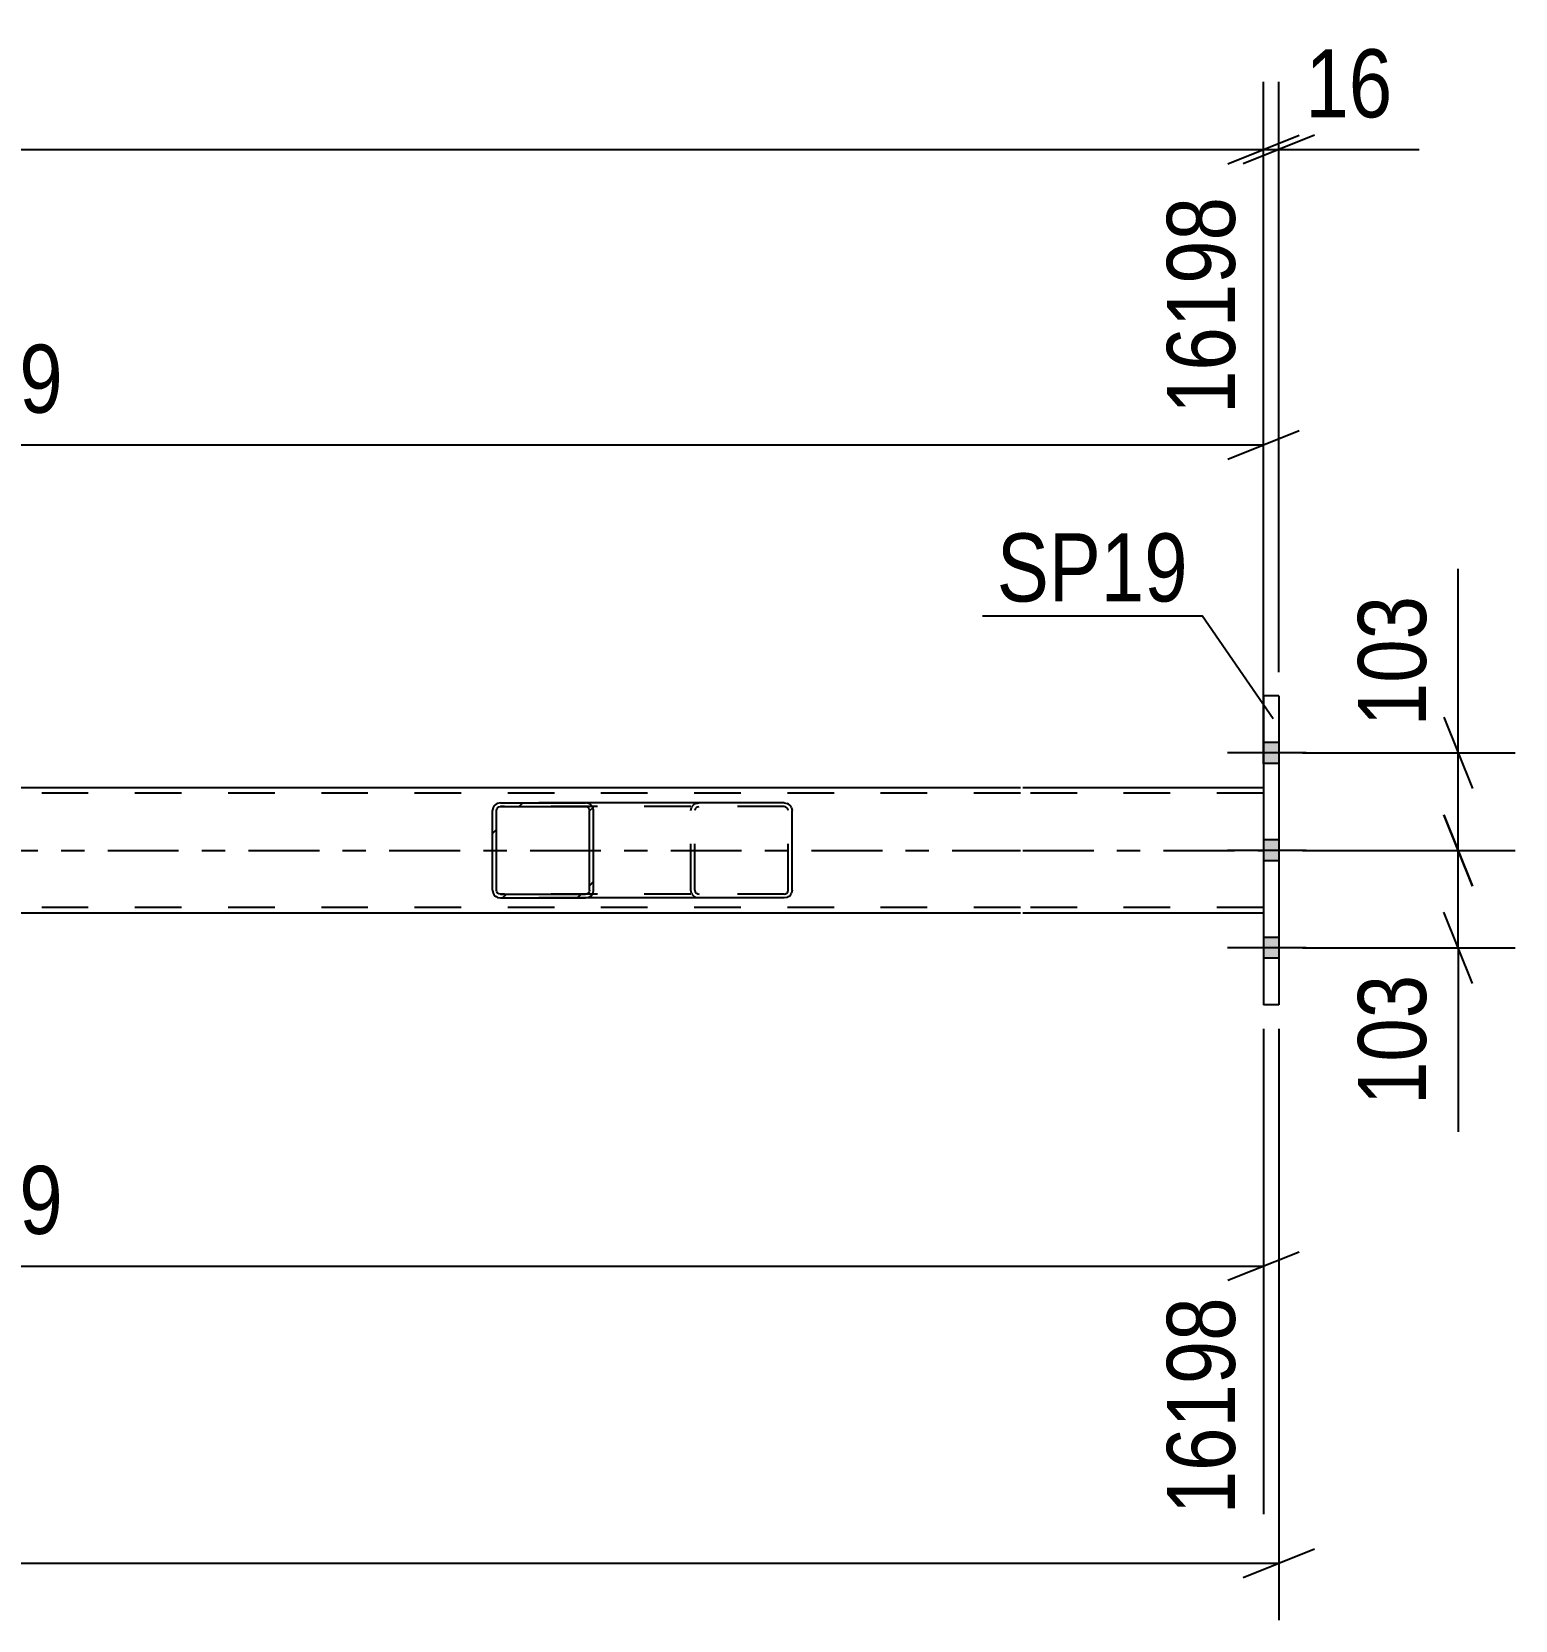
# Model space of a CAD drawing. Header units: millimetres. Extents: x -85 to 756, y -444 to 150.
# Drawn here: x 592.7 to 655.1, y -223.9 to -157.1 of the extents above; entities that cross this region are included whole.
import ezdxf

# ---------------------------------------------------------------- set-up
doc = ezdxf.new("R2010")
doc.units = ezdxf.units.MM
doc.linetypes.add('DXK_LINE_DOT2', pattern=[3.9198, 1.9599, -1.9599])
doc.linetypes.add('DXK_LINE_DOT3', pattern=[5.9187, 2.979, -0.9799, 0.9799, -0.9799])
doc.styles.add('Arial Narrow', font='ARIALN.TTF', dxfattribs={"height": 0.2})

# ---------------------------------------------------------------- blocks, each defined once
blk = doc.blocks.new('Part-814409655-5713 - 5597')
at = {"color": 2, "linetype": 'Continuous'}
for p, q in [((57.317, -188.868), (634.299, -188.868)), ((634.399, -188.868), (644.519, -188.868)), ((634.299, -194.148), (541.449, -194.148)), ((644.519, -194.148), (634.399, -194.148))]:
    blk.add_line(p, q, dxfattribs=at)
at = {"color": 7, "linetype": 'DXK_LINE_DOT2'}
for p, q in [((644.519, -188.868), (644.519, -194.148)), ((634.299, -189.108), (57.317, -189.108)), ((644.519, -189.108), (634.399, -189.108)), ((634.299, -193.908), (57.317, -193.908)), ((644.519, -193.908), (634.399, -193.908))]:
    blk.add_line(p, q, dxfattribs=at)
at = {"color": 7, "linetype": 'DXK_LINE_DOT3'}
for p, q in [((57.317, -191.508), (634.299, -191.508)), ((634.399, -191.508), (644.519, -191.508))]:
    blk.add_line(p, q, dxfattribs=at)
blk = doc.blocks.new('Part-814409655-5758 - 5597')
at = {"color": 2, "linetype": 'Continuous'}
for p, q in [((645.159, -185.008), (644.519, -185.008)), ((644.519, -185.008), (644.519, -198.008)), ((645.159, -185.008), (645.159, -198.008)), ((645.159, -198.008), (644.519, -198.008))]:
    blk.add_line(p, q, dxfattribs=at)
blk = doc.blocks.new('Bolt-814409655-5769 - 5597')
at = {"linetype": 'Continuous'}
for points in [[(645.159, -187.848), (645.159, -186.968), (644.519, -186.968), (644.519, -187.848)], [(645.159, -187.848), (645.159, -186.968), (644.519, -186.968), (644.519, -187.848)], [(645.159, -187.848), (645.159, -186.968), (644.519, -186.968), (644.519, -187.848)], [(645.159, -191.948), (645.159, -191.068), (644.519, -191.068), (644.519, -191.948)], [(645.159, -191.948), (645.159, -191.068), (644.519, -191.068), (644.519, -191.948)], [(645.159, -196.048), (645.159, -195.168), (644.519, -195.168), (644.519, -196.048)], [(645.159, -196.048), (645.159, -195.168), (644.519, -195.168), (644.519, -196.048)], [(645.159, -196.048), (645.159, -195.168), (644.519, -195.168), (644.519, -196.048)]]:
    blk.add_hatch(color=1, dxfattribs=at).paths.add_polyline_path(points)
at = {"color": 1, "linetype": 'Continuous'}
for p, q in [((645.159, -186.968), (644.519, -186.968)), ((645.159, -186.968), (644.519, -186.968)), ((645.159, -186.968), (644.519, -186.968)), ((646.319, -187.408), (642.999, -187.408)), ((646.319, -187.408), (642.999, -187.408)), ((646.319, -187.408), (642.999, -187.408)), ((645.159, -187.848), (644.519, -187.848)), ((645.159, -187.848), (644.519, -187.848)), ((645.159, -187.848), (644.519, -187.848)), ((646.319, -191.508), (642.999, -191.508)), ((646.319, -191.508), (642.999, -191.508)), ((645.159, -191.068), (644.519, -191.068)), ((645.159, -191.068), (644.519, -191.068)), ((645.159, -191.948), (644.519, -191.948)), ((645.159, -191.948), (644.519, -191.948)), ((646.319, -195.608), (642.999, -195.608)), ((646.319, -195.608), (642.999, -195.608)), ((646.319, -195.608), (642.999, -195.608)), ((645.159, -195.168), (644.519, -195.168)), ((645.159, -195.168), (644.519, -195.168)), ((645.159, -195.168), (644.519, -195.168)), ((645.159, -196.048), (644.519, -196.048)), ((645.159, -196.048), (644.519, -196.048)), ((645.159, -196.048), (644.519, -196.048))]:
    blk.add_line(p, q, dxfattribs=at)
blk = doc.blocks.new('Part-814409655-5844 - 5597')
at = {"linetype": 'Continuous'}
h = blk.add_hatch(dxfattribs=at)
h.set_pattern_fill('', scale=0.7, style=0, pattern_type=0)
h.set_pattern_definition([(45, (616.3238, -189.7059), (-1.57154, 1.57154), [])])
h.paths.add_polyline_path([(616.35, -189.828), (616.324, -189.706), (616.25, -189.602), (616.14, -189.533), (616.009, -189.508), (612.434, -189.508), (612.303, -189.533), (612.193, -189.602), (612.119, -189.706), (612.093, -189.828), (612.093, -193.188), (612.119, -193.311), (612.193, -193.415), (612.303, -193.484), (612.434, -193.508), (616.009, -193.508), (616.14, -193.484), (616.25, -193.415), (616.324, -193.311), (616.35, -193.188)])
h.paths.add_polyline_path([(616.167, -193.25), (616.13, -193.301), (616.074, -193.336), (616.009, -193.348), (612.434, -193.348), (612.368, -193.336), (612.313, -193.301), (612.276, -193.25), (612.263, -193.188), (612.263, -189.828), (612.276, -189.767), (612.313, -189.715), (612.368, -189.681), (612.434, -189.668), (616.009, -189.668), (616.074, -189.681), (616.13, -189.715), (616.167, -189.767), (616.179, -189.828), (616.179, -193.188)])
at = {"color": 2, "linetype": 'Continuous'}
for p, q in [((612.119, -189.706), (612.093, -189.828)), ((612.276, -189.767), (612.313, -189.715)), ((612.434, -189.508), (612.303, -189.533)), ((612.313, -189.715), (612.368, -189.681)), ((612.368, -189.681), (612.434, -189.668)), ((612.434, -189.508), (616.009, -189.508)), ((612.434, -189.668), (616.009, -189.668)), ((624.358, -189.508), (616.009, -189.508)), ((616.14, -189.533), (616.009, -189.508)), ((616.009, -189.668), (616.074, -189.681)), ((616.074, -189.681), (616.13, -189.715)), ((616.13, -189.715), (616.167, -189.767)), ((616.35, -189.828), (616.324, -189.706)), ((624.358, -189.508), (624.489, -189.533)), ((624.673, -189.706), (624.699, -189.828)), ((612.093, -193.188), (612.093, -189.828)), ((612.263, -189.828), (612.276, -189.767)), ((612.263, -193.188), (612.263, -189.828)), ((616.167, -189.767), (616.179, -189.828)), ((616.179, -193.188), (616.179, -189.828)), ((616.35, -193.188), (616.35, -189.828)), ((624.699, -193.188), (624.699, -189.828)), ((612.093, -193.188), (612.119, -193.311)), ((612.276, -193.25), (612.263, -193.188)), ((612.313, -193.301), (612.276, -193.25)), ((612.303, -193.484), (612.434, -193.508)), ((612.368, -193.336), (612.313, -193.301)), ((612.434, -193.348), (612.368, -193.336)), ((612.434, -193.348), (616.009, -193.348)), ((612.434, -193.508), (616.009, -193.508)), ((616.074, -193.336), (616.009, -193.348)), ((616.009, -193.508), (616.14, -193.484)), ((624.358, -193.508), (616.009, -193.508)), ((616.13, -193.301), (616.074, -193.336)), ((616.167, -193.25), (616.13, -193.301)), ((616.179, -193.188), (616.167, -193.25)), ((616.324, -193.311), (616.35, -193.188)), ((624.489, -193.484), (624.358, -193.508)), ((624.699, -193.188), (624.673, -193.311))]:
    blk.add_line(p, q, dxfattribs=at)
at = {"color": 7, "linetype": 'DXK_LINE_DOT2'}
for p, q in [((616.009, -189.508), (612.434, -189.508)), ((624.358, -189.668), (612.434, -189.668)), ((620.442, -189.828), (620.468, -189.706)), ((620.662, -189.715), (620.626, -189.767)), ((620.653, -189.533), (620.783, -189.508)), ((620.662, -189.715), (620.677, -189.706)), ((620.677, -189.706), (620.718, -189.681)), ((620.718, -189.681), (620.783, -189.668)), ((624.424, -189.681), (624.358, -189.668)), ((624.479, -189.715), (624.424, -189.681)), ((624.516, -189.767), (624.479, -189.715)), ((620.442, -193.188), (620.442, -189.828)), ((620.626, -189.767), (620.613, -189.828)), ((620.613, -193.188), (620.613, -189.828)), ((624.529, -189.828), (624.516, -189.767)), ((624.529, -193.188), (624.529, -189.828)), ((624.358, -193.348), (612.434, -193.348)), ((616.009, -193.508), (612.434, -193.508)), ((620.468, -193.311), (620.442, -193.188)), ((620.613, -193.188), (620.626, -193.25)), ((620.626, -193.25), (620.662, -193.301)), ((620.783, -193.508), (620.653, -193.484)), ((620.662, -193.301), (620.677, -193.311)), ((620.677, -193.311), (620.718, -193.336)), ((620.718, -193.336), (620.783, -193.348)), ((624.358, -193.348), (624.424, -193.336)), ((624.424, -193.336), (624.479, -193.301)), ((624.479, -193.301), (624.516, -193.25)), ((624.516, -193.25), (624.529, -193.188))]:
    blk.add_line(p, q, dxfattribs=at)
at = {"color": 2, "linetype": 'Continuous'}
for centre, start, end in [((612.421, -189.842), 110.75831, 155.68004), ((616.022, -189.842), 24.31996, 69.24169), ((624.371, -189.842), 24.31996, 69.24168), ((612.421, -193.174), 204.31996, 249.24169), ((616.022, -193.174), 290.75831, 335.68004), ((624.371, -193.174), 290.75832, 335.68004)]:
    blk.add_arc(centre, 0.331, start, end, dxfattribs=at)
at = {"color": 7, "linetype": 'DXK_LINE_DOT2'}
for centre, start, end in [((620.77, -189.842), 110.75832, 155.68004), ((620.77, -193.174), 204.31996, 249.24168)]:
    blk.add_arc(centre, 0.331, start, end, dxfattribs=at)
blk = doc.blocks.new('StraightDimension-814409655-6065 - 5597')
at = {"color": 7, "linetype": 'Continuous'}
for p, q in [((644.519, -184.008), (644.519, -159.18)), ((645.159, -184.008), (645.159, -159.18)), ((643.019, -162.63), (646.019, -161.43)), ((646.659, -161.43), (643.659, -162.63)), ((644.519, -162.03), (645.159, -162.03)), ((645.159, -162.03), (651.065, -162.03)), ((645.159, -162.03), (651.065, -162.03))]:
    blk.add_line(p, q, dxfattribs=at)
at = {"color": 0}
blk.add_wipeout([(650.54, -161.28), (650.54, -157.08), (645.684, -157.08), (645.684, -161.28)], dxfattribs=at)
at = {"color": 3, "style": 'Arial Narrow'}
blk.add_text('16', height=2.8633, dxfattribs=at).set_placement((646.284, -160.68))
blk = doc.blocks.new('StraightDimension-814409655-6033 - 5597')
at = {"color": 7, "linetype": 'Continuous'}
for p, q in [((652.105, -190.008), (653.305, -193.008)), ((646.159, -191.508), (655.105, -191.508)), ((652.705, -195.608), (652.705, -191.508)), ((653.305, -197.108), (652.105, -194.108)), ((646.159, -195.608), (655.105, -195.608)), ((652.705, -195.608), (652.705, -203.343)), ((652.705, -195.608), (652.705, -203.343))]:
    blk.add_line(p, q, dxfattribs=at)
at = {"color": 0}
blk.add_wipeout([(651.955, -196.133), (647.755, -196.133), (647.755, -202.818), (651.955, -202.818)], dxfattribs=at)
at = {"color": 3, "style": 'Arial Narrow'}
blk.add_text('103', height=2.8633, rotation=90.00021, dxfattribs=at).set_placement((651.355, -202.218))
blk = doc.blocks.new('StraightDimension-814409655-6043 - 5597')
at = {"color": 7, "linetype": 'Continuous'}
for p, q in [((652.705, -187.408), (652.705, -179.674)), ((652.705, -187.408), (652.705, -179.674)), ((652.105, -185.908), (653.305, -188.908)), ((646.159, -187.408), (655.105, -187.408)), ((652.705, -191.508), (652.705, -187.408)), ((653.305, -193.008), (652.105, -190.008)), ((646.159, -191.508), (655.105, -191.508))]:
    blk.add_line(p, q, dxfattribs=at)
at = {"color": 0}
blk.add_wipeout([(651.955, -180.199), (647.755, -180.199), (647.755, -186.883), (651.955, -186.883)], dxfattribs=at)
at = {"color": 3, "style": 'Arial Narrow'}
blk.add_text('103', height=2.8633, rotation=90.00021, dxfattribs=at).set_placement((651.355, -186.283))
blk = doc.blocks.new('StraightDimension-814409655-6054 - 5597')
at = {"color": 7, "linetype": 'Continuous'}
for p, q in [((645.159, -199.008), (645.159, -223.886)), ((643.659, -222.086), (646.659, -220.886)), ((46.457, -221.486), (645.159, -221.486))]:
    blk.add_line(p, q, dxfattribs=at)
blk = doc.blocks.new('StraightDimension-814409655-6075 - 5597')
at = {"color": 7, "linetype": 'Continuous'}
for p, q in [((644.519, -184.008), (644.519, -159.18)), ((643.019, -162.63), (646.019, -161.43)), ((47.097, -162.03), (644.519, -162.03))]:
    blk.add_line(p, q, dxfattribs=at)
blk = doc.blocks.new('StraightDimension-814409655-6096 - 5597')
at = {"color": 7, "linetype": 'Continuous'}
for p, q in [((644.519, -199.008), (644.519, -219.43)), ((536.248, -203.549), (536.248, -219.43)), ((537.748, -208.39), (534.748, -209.59)), ((643.019, -209.59), (646.019, -208.39)), ((536.248, -208.99), (644.519, -208.99))]:
    blk.add_line(p, q, dxfattribs=at)
at = {"color": 0}
blk.add_wipeout([(594.64, -208.24), (594.64, -204.04), (586.127, -204.04), (586.127, -208.24)], dxfattribs=at)
at = {"color": 3, "style": 'Arial Narrow'}
blk.add_text('3739', height=2.8633, dxfattribs=at).set_placement((586.727, -207.64))
at = {"color": 0, "linetype": 'Continuous'}
blk.add_wipeout([(643.919, -209.69), (639.719, -209.69), (639.719, -220.03), (643.919, -220.03)], dxfattribs=at)
at = {"color": 3, "linetype": 'Continuous', "style": 'Arial Narrow'}
blk.add_text('16198', height=2.8633, rotation=90.00021, dxfattribs=at).set_placement((643.319, -219.43))
blk = doc.blocks.new('StraightDimension-814409655-6162 - 5597')
at = {"color": 7, "linetype": 'Continuous'}
for p, q in [((536.248, -180.248), (536.248, -164.012)), ((644.519, -187.868), (644.519, -164.012)), ((537.748, -173.853), (534.748, -175.053)), ((643.019, -175.053), (646.019, -173.853)), ((536.248, -174.453), (644.519, -174.453))]:
    blk.add_line(p, q, dxfattribs=at)
at = {"color": 0}
blk.add_wipeout([(594.64, -173.703), (594.64, -169.503), (586.127, -169.503), (586.127, -173.703)], dxfattribs=at)
at = {"color": 3, "style": 'Arial Narrow'}
blk.add_text('3739', height=2.8633, dxfattribs=at).set_placement((586.727, -173.103))
at = {"color": 0, "linetype": 'Continuous'}
blk.add_wipeout([(643.919, -163.412), (639.719, -163.412), (639.719, -173.753), (643.919, -173.753)], dxfattribs=at)
at = {"color": 3, "linetype": 'Continuous', "style": 'Arial Narrow'}
blk.add_text('16198', height=2.8633, rotation=90.00021, dxfattribs=at).set_placement((643.319, -173.153))
blk = doc.blocks.new('Mark-814409655-5754 - 5597')
at = {"color": 30, "linetype": 'Continuous'}
for p in [(632.705, -181.641), (644.928, -185.973)]:
    blk.add_line(p, (641.944, -181.641), dxfattribs=at)
at = {"color": 0}
blk.add_wipeout([(641.344, -181.041), (641.344, -178.041), (633.305, -178.041), (633.305, -181.041)], dxfattribs=at)
blk.add_wipeout([(641.344, -181.041), (641.344, -178.041), (633.305, -178.041), (633.305, -181.041)], dxfattribs=at)
at = {"color": 3, "style": 'Arial Narrow'}
blk.add_text('SP19', height=2.8633, dxfattribs=at).set_placement((633.305, -181.041))

msp = doc.modelspace()

# ---------------------------------------------------------------- block references
for name in ['StraightDimension-814409655-6065 - 5597', 'Part-814409655-5758 - 5597', 'Bolt-814409655-5769 - 5597', 'Part-814409655-5713 - 5597', 'Part-814409655-5844 - 5597']:
    msp.add_blockref(name, (0, 0))

# ---------------------------------------------------------------- next in the draw order: block references
msp.add_blockref('StraightDimension-814409655-6033 - 5597', (0, 0))

# ---------------------------------------------------------------- next in the draw order: block references
for name in ['StraightDimension-814409655-6043 - 5597', 'StraightDimension-814409655-6054 - 5597']:
    msp.add_blockref(name, (0, 0))

# ---------------------------------------------------------------- next in the draw order: block references
for name in ['StraightDimension-814409655-6075 - 5597', 'StraightDimension-814409655-6096 - 5597']:
    msp.add_blockref(name, (0, 0))

# ---------------------------------------------------------------- next in the draw order: block references
msp.add_blockref('StraightDimension-814409655-6162 - 5597', (0, 0))

# ---------------------------------------------------------------- next in the draw order: block references
msp.add_blockref('Mark-814409655-5754 - 5597', (0, 0))

doc.saveas('drawing.dxf')
